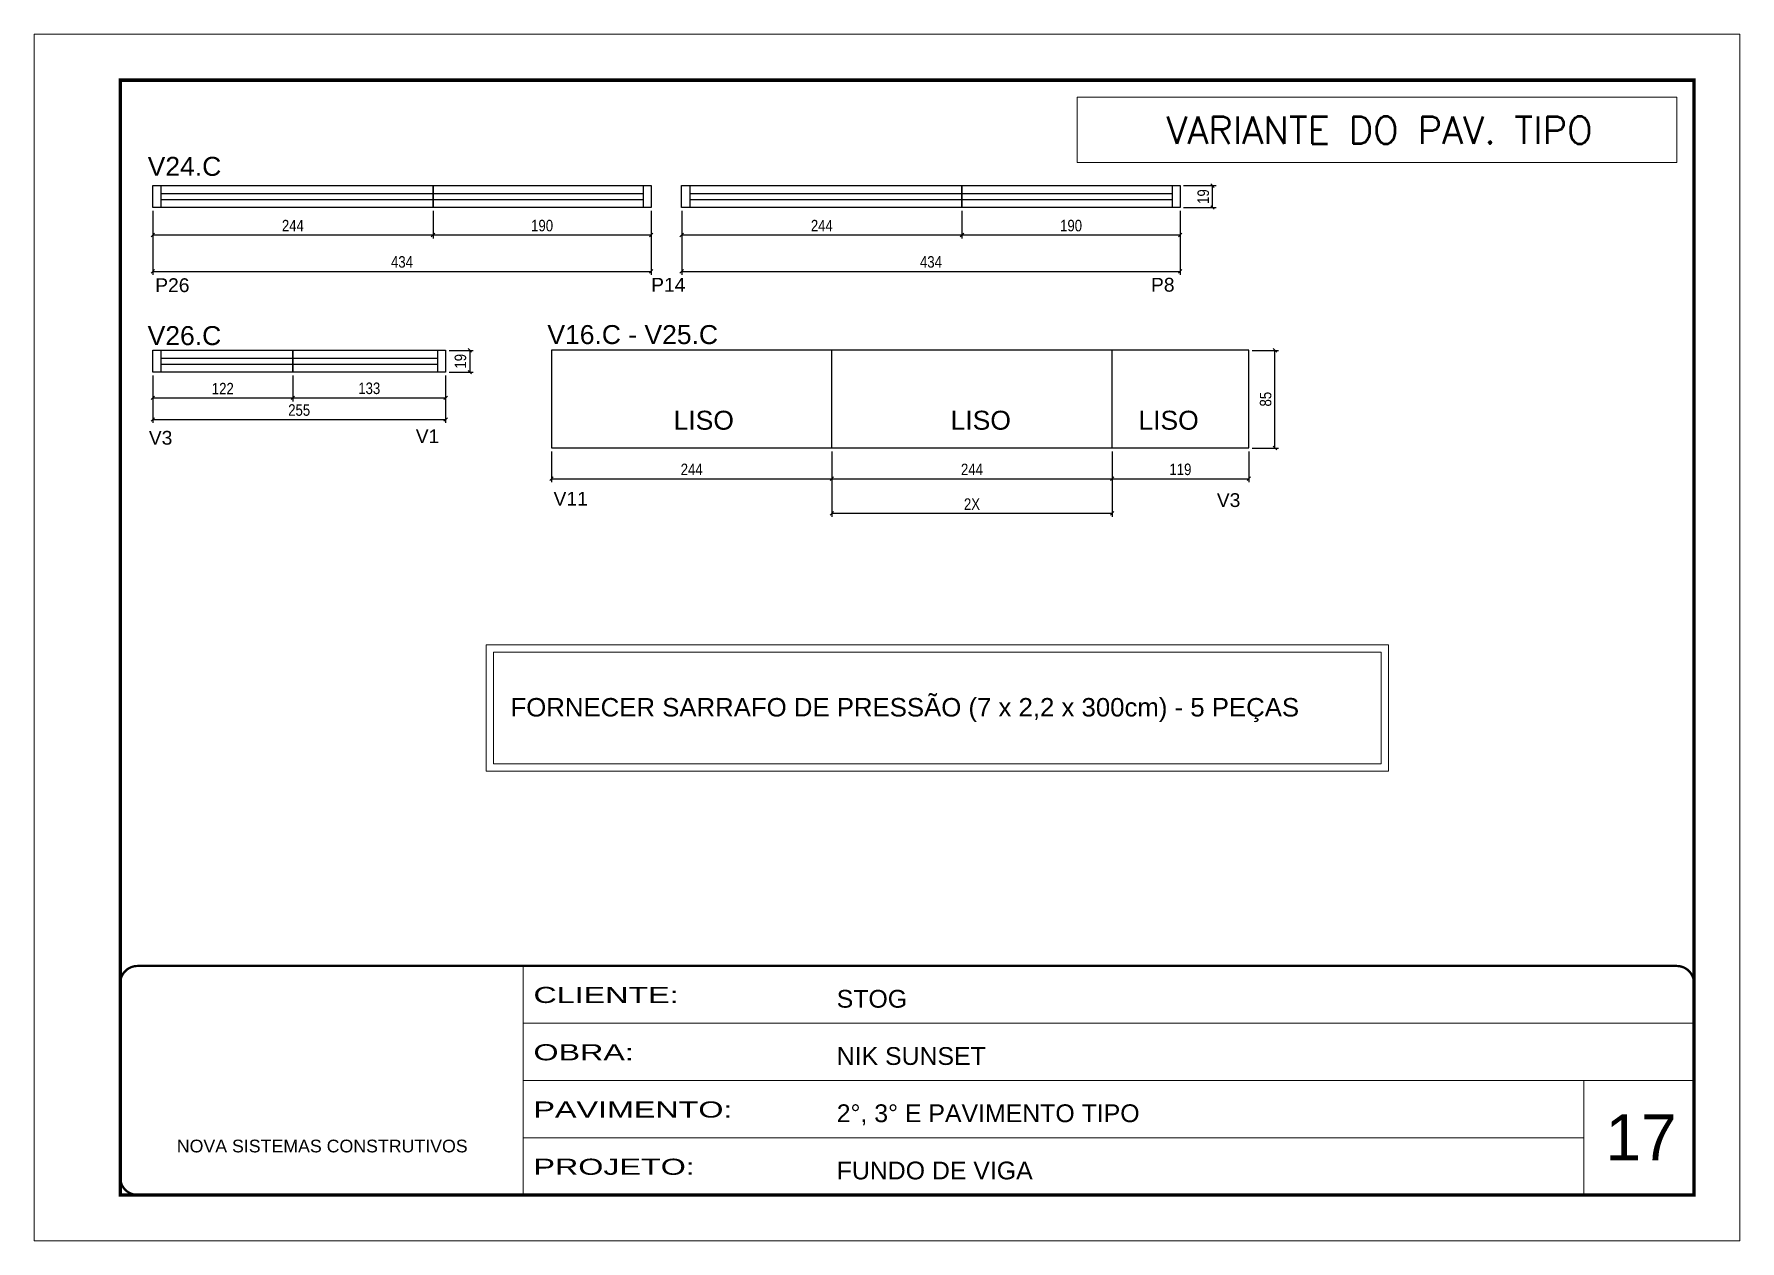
# Model space of a CAD drawing. Header units: millimetres. Extents: x 2437 to 8691, y -1523 to 4121.
# Drawn here: x 2437 to 3922, y -1523 to -473 of the extents above; entities that cross this region are included whole.
import ezdxf

# ---------------------------------------------------------------- set-up
doc = ezdxf.new("R2010")
doc.units = ezdxf.units.MM
doc.linetypes.add('CONTINUO', pattern=[0])
doc.linetypes.add('DASHED', pattern=[0.75, 0.5, -0.25])
for name, color, linetype in [('5', 5, 'Continuous'), ('COTA', 241, 'Continuous'), ('NOMENCLATURA', 7, 'Continuous'), ('Painéis', 200, 'Continuous'), ('SARR_2.2x7', 40, 'Continuous')]:
    doc.layers.add(name, color=color, linetype=linetype)
for name, color, linetype, lineweight in [('CARIMBO', 255, 'Continuous', 9), ('contorno de painel', 7, 'Continuous', 13), ('Folhas', 255, 'Continuous', 9), ('SARRAFO DE PRESSAO', 251, 'DASHED', 9), ('Texto Seção', 7, 'Continuous', 15)]:
    doc.layers.add(name, color=color, linetype=linetype, lineweight=lineweight)
doc.styles.add('ARIAL', font='arial.ttf')
doc.styles.add('COTA TECNICA', font='techl___.ttf', dxfattribs={"height": 10})
doc.styles.add('COTA TECNICA-50', font='techl___.ttf', dxfattribs={"height": 10})
doc.styles.add('REGUA-120', font='ROMANS.shx', dxfattribs={"height": 15})
doc.styles.get("Standard").update_dxf_attribs({"font": 'arial.ttf'})
doc.styles.add('Tecnologia', font='')
doc.styles.get('Tecnologia').set_extended_font_data('Forgotten Futurist')
doc.dimstyles.new('COTA PAINEL-50', dxfattribs={"dimtxt": 10, "dimasz": 3, "dimexe": 3, "dimexo": 3, "dimgap": 3, "dimtad": 1, "dimdec": 1, "dimzin": 12, "dimdsep": 46, "dimtxsty": 'COTA TECNICA-50', "dimblk1": 'OBLIQUE', "dimblk2": 'OBLIQUE', "dimsah": 1, "dimcen": 0.9, "dimclrd": 4, "dimclre": 4, "dimclrt": 240, "dimadec": 1, "dimazin": 3, "dimtfac": 1, "dimtdec": 1, "dimtmove": 0, "dimatfit": 3, "dimfxl": 1, "dimtolj": 1, "dimtzin": 12, "dimarcsym": 0})
doc.dimstyles.new('PAINEL', dxfattribs={"dimtxt": 10, "dimasz": 3, "dimexe": 3, "dimexo": 3, "dimgap": 3, "dimtad": 1, "dimdec": 1, "dimzin": 12, "dimdsep": 46, "dimtxsty": 'COTA TECNICA', "dimblk1": 'OBLIQUE', "dimblk2": 'OBLIQUE', "dimsah": 1, "dimcen": 0.9, "dimclrd": 4, "dimclre": 4, "dimclrt": 240, "dimadec": 1, "dimazin": 3, "dimtfac": 1, "dimtdec": 1, "dimtmove": 0, "dimatfit": 3, "dimfxl": 1, "dimtolj": 1, "dimtzin": 12, "dimarcsym": 0})

# ---------------------------------------------------------------- blocks, each defined once
blk = doc.blocks.new('9999999999')
at = {"color": 30, "linetype": 'CONTINUO'}
for p, q in [((98564.6, 34230.2), (98564.6, 34429.4)), ((98564.6, 34379.6), (99584, 34379.6)), ((98564.6, 34329.8), (99488, 34329.8)), ((99584, 34329.8), (99488, 34329.8)), ((99488, 34329.8), (99488, 34230.2)), ((98564.6, 34280), (99488, 34280))]:
    blk.add_line(p, q, dxfattribs=at)
at = {"color": 30, "linetype": 'CONTINUO', "const_width": 2}
blk.add_lwpolyline([(99584, 34230.2), (99584, 34414.4, 0.414214), (99569, 34429.4), (98229, 34429.4, 0.414214), (98214, 34414.4), (98214, 34245.2, 0.414214), (98229, 34230.2), (99584, 34230.2)], format="xyb", dxfattribs=at)
at = {"layer": 'Folhas'}
blk.add_lwpolyline([(98139, 34190.2), (99624, 34190.2), (99624, 35240.2), (98139, 35240.2)], close=True, dxfattribs=at)
at = {"layer": 'Folhas', "color": 30, "const_width": 3}
blk.add_lwpolyline([(98214, 34230.2), (99584, 34230.2), (99584, 35200.2), (98214, 35200.2)], close=True, dxfattribs=at)
at = {"color": 7, "linetype": 'Continuous', "ltscale": 5, "style": 'ARIAL'}
for s, height, p in [('STOG', 15.48, (98837.7, 34393.1)), ('NIK SUNSET', 15.48, (98837.7, 34343.3)), ('2°, 3° E PAVIMENTO TIPO', 15.483, (98837.7, 34293.5)), ('NOVA SISTEMAS CONSTRUTIVOS', 11.059, (98263.2, 34267.2)), ('FUNDO DE VIGA', 15.483, (98837.7, 34243.7))]:
    blk.add_text(s, height=height, dxfattribs=at).set_placement(p)
at = {"layer": 'Folhas', "color": 7, "style": 'Tecnologia', "width": 1.5}
for s, p in [('CLIENTE:', (98573.7, 34397.2)), ('OBRA:', (98573.7, 34347.3)), ('PAVIMENTO:', (98573.7, 34297.5)), ('PROJETO:', (98573.7, 34247.7))]:
    blk.add_text(s, height=14, dxfattribs=at).set_placement(p)
blk = doc.blocks.new('_Oblique')
at = {"color": 0, "linetype": 'ByBlock', "lineweight": -2}
blk.add_line((-0.5, -0.5), (0.5, 0.5), dxfattribs=at)
blk = doc.blocks.new('*D519')
at = {"layer": 'COTA', "color": 4, "lineweight": -2, "transparency": 16777216}
for p, q in [((2887.8, -836.6), (2887.8, -863.3)), ((3131.8, -836.6), (3131.8, -863.3)), ((2887.8, -860.3), (3131.8, -860.3))]:
    blk.add_line(p, q, dxfattribs=at)
at = {"layer": 'Defpoints', "color": 0, "transparency": 16777216}
for p in [(2887.8, -833.6), (3131.8, -833.6), (3131.8, -860.3)]:
    blk.add_point(p, dxfattribs=at)
at = {"layer": 'COTA', "color": 4, "lineweight": -2, "transparency": 16777216, "xscale": 3, "yscale": 3, "zscale": 3, "rotation": 180}
blk.add_blockref('_Oblique', (2887.8, -860.3), dxfattribs=at)
at = {"layer": 'COTA', "color": 4, "lineweight": -2, "transparency": 16777216, "xscale": 3, "yscale": 3, "zscale": 3}
blk.add_blockref('_Oblique', (3131.8, -860.3), dxfattribs=at)
at = {"layer": 'COTA', "color": 240, "transparency": 16777216, "insert": (3009.8, -852.2), "char_height": 10, "attachment_point": 5, "style": 'COTA TECNICA'}
blk.add_mtext('\\A1;244', dxfattribs=at)
blk = doc.blocks.new('*D520')
at = {"layer": 'COTA', "color": 4, "lineweight": -2, "transparency": 16777216}
for p, q in [((3131.8, -836.6), (3131.8, -863.3)), ((3375.8, -836.6), (3375.8, -863.3)), ((3131.8, -860.3), (3375.8, -860.3))]:
    blk.add_line(p, q, dxfattribs=at)
at = {"layer": 'Defpoints', "color": 0, "transparency": 16777216}
for p in [(3131.8, -833.6), (3375.8, -833.6), (3375.8, -860.3)]:
    blk.add_point(p, dxfattribs=at)
at = {"layer": 'COTA', "color": 4, "lineweight": -2, "transparency": 16777216, "xscale": 3, "yscale": 3, "zscale": 3, "rotation": 180}
blk.add_blockref('_Oblique', (3131.8, -860.3), dxfattribs=at)
at = {"layer": 'COTA', "color": 4, "lineweight": -2, "transparency": 16777216, "xscale": 3, "yscale": 3, "zscale": 3}
blk.add_blockref('_Oblique', (3375.8, -860.3), dxfattribs=at)
at = {"layer": 'COTA', "color": 240, "transparency": 16777216, "insert": (3253.8, -852.2), "char_height": 10, "attachment_point": 5, "style": 'COTA TECNICA'}
blk.add_mtext('\\A1;244', dxfattribs=at)
blk = doc.blocks.new('*D538')
at = {"layer": 'COTA', "color": 4, "lineweight": -2, "transparency": 16777216}
for p, q in [((3131.8, -836.6), (3131.8, -893.4)), ((3375.8, -836.6), (3375.8, -893.4)), ((3131.8, -890.4), (3375.8, -890.4))]:
    blk.add_line(p, q, dxfattribs=at)
at = {"layer": 'Defpoints', "color": 0, "transparency": 16777216}
for p in [(3131.8, -833.6), (3375.8, -833.6), (3375.8, -890.4)]:
    blk.add_point(p, dxfattribs=at)
at = {"layer": 'COTA', "color": 4, "lineweight": -2, "transparency": 16777216, "xscale": 3, "yscale": 3, "zscale": 3, "rotation": 180}
blk.add_blockref('_Oblique', (3131.8, -890.4), dxfattribs=at)
at = {"layer": 'COTA', "color": 4, "lineweight": -2, "transparency": 16777216, "xscale": 3, "yscale": 3, "zscale": 3}
blk.add_blockref('_Oblique', (3375.8, -890.4), dxfattribs=at)
at = {"layer": 'COTA', "color": 240, "transparency": 16777216, "insert": (3253.8, -882.4), "char_height": 10, "attachment_point": 5, "style": 'COTA TECNICA'}
blk.add_mtext('\\A1;2X', dxfattribs=at)
blk = doc.blocks.new('*D539')
at = {"layer": 'COTA', "color": 4, "lineweight": -2, "transparency": 16777216}
for p, q in [((3497.8, -748.6), (3520.6, -748.6)), ((3517.6, -833.6), (3517.6, -748.6)), ((3497.8, -833.6), (3520.6, -833.6))]:
    blk.add_line(p, q, dxfattribs=at)
at = {"layer": 'Defpoints', "color": 0, "transparency": 16777216}
for p in [(3494.8, -748.6), (3517.6, -748.6), (3494.8, -833.6)]:
    blk.add_point(p, dxfattribs=at)
at = {"layer": 'COTA', "color": 4, "lineweight": -2, "transparency": 16777216, "xscale": 3, "yscale": 3, "zscale": 3}
for p, rotation in [((3517.6, -748.6), 90), ((3517.6, -833.6), 270)]:
    blk.add_blockref('_Oblique', p, dxfattribs=dict(at, rotation=rotation))
at = {"layer": 'COTA', "color": 240, "transparency": 16777216, "insert": (3509.5, -791.1), "char_height": 10, "attachment_point": 5, "rotation": 90, "style": 'COTA TECNICA'}
blk.add_mtext('\\A1;85', dxfattribs=at)
blk = doc.blocks.new('*D540')
at = {"layer": 'COTA', "color": 4, "lineweight": -2, "transparency": 16777216}
for p, q in [((3375.8, -836.6), (3375.8, -863.3)), ((3494.8, -836.6), (3494.8, -863.3)), ((3375.8, -860.3), (3494.8, -860.3))]:
    blk.add_line(p, q, dxfattribs=at)
at = {"layer": 'Defpoints', "color": 0, "transparency": 16777216}
for p in [(3375.8, -833.6), (3494.8, -833.6), (3494.8, -860.3)]:
    blk.add_point(p, dxfattribs=at)
at = {"layer": 'COTA', "color": 4, "lineweight": -2, "transparency": 16777216, "xscale": 3, "yscale": 3, "zscale": 3, "rotation": 180}
blk.add_blockref('_Oblique', (3375.8, -860.3), dxfattribs=at)
at = {"layer": 'COTA', "color": 4, "lineweight": -2, "transparency": 16777216, "xscale": 3, "yscale": 3, "zscale": 3}
blk.add_blockref('_Oblique', (3494.8, -860.3), dxfattribs=at)
at = {"layer": 'COTA', "color": 240, "transparency": 16777216, "insert": (3435.3, -852.2), "char_height": 10, "attachment_point": 5, "style": 'COTA TECNICA'}
blk.add_mtext('\\A1;119', dxfattribs=at)
blk = doc.blocks.new('*D521')
at = {"layer": 'COTA', "color": 4, "linetype": 'ByBlock', "lineweight": -2, "transparency": 16777216}
for p, q in [((2540.6, -627.3), (2540.6, -651.2)), ((2784.6, -627.3), (2784.6, -651.2)), ((2540.6, -648.2), (2784.6, -648.2))]:
    blk.add_line(p, q, dxfattribs=at)
at = {"layer": 'Defpoints', "color": 0, "linetype": 'ByBlock', "transparency": 16777216}
for p in [(2540.6, -624.3), (2784.6, -624.3), (2784.6, -648.2)]:
    blk.add_point(p, dxfattribs=at)
at = {"layer": 'COTA', "color": 4, "linetype": 'ByBlock', "lineweight": -2, "transparency": 16777216, "xscale": 3, "yscale": 3, "zscale": 3, "rotation": 180}
blk.add_blockref('_Oblique', (2540.6, -648.2), dxfattribs=at)
at = {"layer": 'COTA', "color": 4, "linetype": 'ByBlock', "lineweight": -2, "transparency": 16777216, "xscale": 3, "yscale": 3, "zscale": 3}
blk.add_blockref('_Oblique', (2784.6, -648.2), dxfattribs=at)
at = {"layer": 'COTA', "color": 240, "linetype": 'ByBlock', "transparency": 16777216, "insert": (2662.6, -640.1), "char_height": 10, "attachment_point": 5, "style": 'COTA TECNICA-50'}
blk.add_mtext('\\A1;244', dxfattribs=at)
blk = doc.blocks.new('*D522')
at = {"layer": 'COTA', "color": 4, "linetype": 'ByBlock', "lineweight": -2, "transparency": 16777216}
for p, q in [((2784.6, -627.3), (2784.6, -651.2)), ((2974.6, -627.3), (2974.6, -651.2)), ((2784.6, -648.2), (2974.6, -648.2))]:
    blk.add_line(p, q, dxfattribs=at)
at = {"layer": 'Defpoints', "color": 0, "linetype": 'ByBlock', "transparency": 16777216}
for p in [(2784.6, -624.3), (2974.6, -624.3), (2974.6, -648.2)]:
    blk.add_point(p, dxfattribs=at)
at = {"layer": 'COTA', "color": 4, "linetype": 'ByBlock', "lineweight": -2, "transparency": 16777216, "xscale": 3, "yscale": 3, "zscale": 3, "rotation": 180}
blk.add_blockref('_Oblique', (2784.6, -648.2), dxfattribs=at)
at = {"layer": 'COTA', "color": 4, "linetype": 'ByBlock', "lineweight": -2, "transparency": 16777216, "xscale": 3, "yscale": 3, "zscale": 3}
blk.add_blockref('_Oblique', (2974.6, -648.2), dxfattribs=at)
at = {"layer": 'COTA', "color": 240, "linetype": 'ByBlock', "transparency": 16777216, "insert": (2879.6, -640.1), "char_height": 10, "attachment_point": 5, "style": 'COTA TECNICA-50'}
blk.add_mtext('\\A1;190', dxfattribs=at)
blk = doc.blocks.new('*D541')
at = {"layer": 'COTA', "color": 4, "lineweight": -2, "transparency": 16777216}
for p, q in [((2540.6, -627.3), (2540.6, -682.9)), ((2974.6, -627.3), (2974.6, -682.9)), ((2540.6, -679.9), (2974.6, -679.9))]:
    blk.add_line(p, q, dxfattribs=at)
at = {"layer": 'Defpoints', "color": 0, "transparency": 16777216}
for p in [(2540.6, -624.3), (2974.6, -624.3), (2974.6, -679.9)]:
    blk.add_point(p, dxfattribs=at)
at = {"layer": 'COTA', "color": 4, "lineweight": -2, "transparency": 16777216, "xscale": 3, "yscale": 3, "zscale": 3, "rotation": 180}
blk.add_blockref('_Oblique', (2540.6, -679.9), dxfattribs=at)
at = {"layer": 'COTA', "color": 4, "lineweight": -2, "transparency": 16777216, "xscale": 3, "yscale": 3, "zscale": 3}
blk.add_blockref('_Oblique', (2974.6, -679.9), dxfattribs=at)
at = {"layer": 'COTA', "color": 240, "transparency": 16777216, "insert": (2757.6, -671.7), "char_height": 10, "attachment_point": 5, "style": 'COTA TECNICA'}
blk.add_mtext('\\A1;434', dxfattribs=at)
blk = doc.blocks.new('*D523')
at = {"layer": 'COTA', "color": 4, "lineweight": -2, "transparency": 16777216}
for p, q in [((3438, -605.3), (3466.3, -605.3)), ((3463.3, -624.3), (3463.3, -605.3)), ((3438, -624.3), (3466.3, -624.3))]:
    blk.add_line(p, q, dxfattribs=at)
at = {"layer": 'Defpoints', "color": 0, "transparency": 16777216}
for p in [(3435, -605.3), (3463.3, -605.3), (3435, -624.3)]:
    blk.add_point(p, dxfattribs=at)
at = {"layer": 'COTA', "color": 4, "lineweight": -2, "transparency": 16777216, "xscale": 3, "yscale": 3, "zscale": 3}
for p, rotation in [((3463.3, -605.3), 90), ((3463.3, -624.3), 270)]:
    blk.add_blockref('_Oblique', p, dxfattribs=dict(at, rotation=rotation))
at = {"layer": 'COTA', "color": 240, "transparency": 16777216, "insert": (3455.2, -614.8), "char_height": 10, "attachment_point": 5, "rotation": 90, "style": 'COTA TECNICA'}
blk.add_mtext('\\A1;19', dxfattribs=at)
blk = doc.blocks.new('*D524')
at = {"layer": 'COTA', "color": 4, "linetype": 'ByBlock', "lineweight": -2, "transparency": 16777216}
for p, q in [((3001.1, -627.3), (3001.1, -651.2)), ((3245.1, -627.3), (3245.1, -651.2)), ((3001.1, -648.2), (3245.1, -648.2))]:
    blk.add_line(p, q, dxfattribs=at)
at = {"layer": 'Defpoints', "color": 0, "linetype": 'ByBlock', "transparency": 16777216}
for p in [(3001.1, -624.3), (3245.1, -624.3), (3245.1, -648.2)]:
    blk.add_point(p, dxfattribs=at)
at = {"layer": 'COTA', "color": 4, "linetype": 'ByBlock', "lineweight": -2, "transparency": 16777216, "xscale": 3, "yscale": 3, "zscale": 3, "rotation": 180}
blk.add_blockref('_Oblique', (3001.1, -648.2), dxfattribs=at)
at = {"layer": 'COTA', "color": 4, "linetype": 'ByBlock', "lineweight": -2, "transparency": 16777216, "xscale": 3, "yscale": 3, "zscale": 3}
blk.add_blockref('_Oblique', (3245.1, -648.2), dxfattribs=at)
at = {"layer": 'COTA', "color": 240, "linetype": 'ByBlock', "transparency": 16777216, "insert": (3123.1, -640.1), "char_height": 10, "attachment_point": 5, "style": 'COTA TECNICA-50'}
blk.add_mtext('\\A1;244', dxfattribs=at)
blk = doc.blocks.new('*D525')
at = {"layer": 'COTA', "color": 4, "linetype": 'ByBlock', "lineweight": -2, "transparency": 16777216}
for p, q in [((3245.1, -627.3), (3245.1, -651.2)), ((3435, -627.3), (3435, -651.2)), ((3245.1, -648.2), (3435, -648.2))]:
    blk.add_line(p, q, dxfattribs=at)
at = {"layer": 'Defpoints', "color": 0, "linetype": 'ByBlock', "transparency": 16777216}
for p in [(3245.1, -624.3), (3435, -624.3), (3435, -648.2)]:
    blk.add_point(p, dxfattribs=at)
at = {"layer": 'COTA', "color": 4, "linetype": 'ByBlock', "lineweight": -2, "transparency": 16777216, "xscale": 3, "yscale": 3, "zscale": 3, "rotation": 180}
blk.add_blockref('_Oblique', (3245.1, -648.2), dxfattribs=at)
at = {"layer": 'COTA', "color": 4, "linetype": 'ByBlock', "lineweight": -2, "transparency": 16777216, "xscale": 3, "yscale": 3, "zscale": 3}
blk.add_blockref('_Oblique', (3435, -648.2), dxfattribs=at)
at = {"layer": 'COTA', "color": 240, "linetype": 'ByBlock', "transparency": 16777216, "insert": (3340.1, -640.1), "char_height": 10, "attachment_point": 5, "style": 'COTA TECNICA-50'}
blk.add_mtext('\\A1;190', dxfattribs=at)
blk = doc.blocks.new('*D542')
at = {"layer": 'COTA', "color": 4, "lineweight": -2, "transparency": 16777216}
for p, q in [((3001.1, -627.3), (3001.1, -682.9)), ((3435, -627.3), (3435, -682.9)), ((3001.1, -679.9), (3435, -679.9))]:
    blk.add_line(p, q, dxfattribs=at)
at = {"layer": 'Defpoints', "color": 0, "transparency": 16777216}
for p in [(3001.1, -624.3), (3435, -624.3), (3435, -679.9)]:
    blk.add_point(p, dxfattribs=at)
at = {"layer": 'COTA', "color": 4, "lineweight": -2, "transparency": 16777216, "xscale": 3, "yscale": 3, "zscale": 3, "rotation": 180}
blk.add_blockref('_Oblique', (3001.1, -679.9), dxfattribs=at)
at = {"layer": 'COTA', "color": 4, "lineweight": -2, "transparency": 16777216, "xscale": 3, "yscale": 3, "zscale": 3}
blk.add_blockref('_Oblique', (3435, -679.9), dxfattribs=at)
at = {"layer": 'COTA', "color": 240, "transparency": 16777216, "insert": (3218.1, -671.7), "char_height": 10, "attachment_point": 5, "style": 'COTA TECNICA'}
blk.add_mtext('\\A1;434', dxfattribs=at)
blk = doc.blocks.new('*D526')
at = {"layer": 'COTA', "color": 4, "linetype": 'ByBlock', "lineweight": -2, "transparency": 16777216}
for p, q in [((2540.6, -770.6), (2540.6, -793)), ((2662.6, -770.6), (2662.6, -793)), ((2540.6, -790), (2662.6, -790))]:
    blk.add_line(p, q, dxfattribs=at)
at = {"layer": 'Defpoints', "color": 0, "linetype": 'ByBlock', "transparency": 16777216}
for p in [(2540.6, -767.6), (2662.6, -767.6), (2662.6, -790)]:
    blk.add_point(p, dxfattribs=at)
at = {"layer": 'COTA', "color": 4, "linetype": 'ByBlock', "lineweight": -2, "transparency": 16777216, "xscale": 3, "yscale": 3, "zscale": 3, "rotation": 180}
blk.add_blockref('_Oblique', (2540.6, -790), dxfattribs=at)
at = {"layer": 'COTA', "color": 4, "linetype": 'ByBlock', "lineweight": -2, "transparency": 16777216, "xscale": 3, "yscale": 3, "zscale": 3}
blk.add_blockref('_Oblique', (2662.6, -790), dxfattribs=at)
at = {"layer": 'COTA', "color": 240, "linetype": 'ByBlock', "transparency": 16777216, "insert": (2601.6, -781.9), "char_height": 10, "attachment_point": 5, "style": 'COTA TECNICA-50'}
blk.add_mtext('\\A1;122', dxfattribs=at)
blk = doc.blocks.new('*D527')
at = {"layer": 'COTA', "color": 4, "linetype": 'ByBlock', "lineweight": -2, "transparency": 16777216}
for p, q in [((2662.6, -770.6), (2662.6, -793)), ((2795.6, -770.6), (2795.6, -793)), ((2662.6, -790), (2795.6, -790))]:
    blk.add_line(p, q, dxfattribs=at)
at = {"layer": 'Defpoints', "color": 0, "linetype": 'ByBlock', "transparency": 16777216}
for p in [(2662.6, -767.6), (2795.6, -767.6), (2795.6, -790)]:
    blk.add_point(p, dxfattribs=at)
at = {"layer": 'COTA', "color": 4, "linetype": 'ByBlock', "lineweight": -2, "transparency": 16777216, "xscale": 3, "yscale": 3, "zscale": 3, "rotation": 180}
blk.add_blockref('_Oblique', (2662.6, -790), dxfattribs=at)
at = {"layer": 'COTA', "color": 4, "linetype": 'ByBlock', "lineweight": -2, "transparency": 16777216, "xscale": 3, "yscale": 3, "zscale": 3}
blk.add_blockref('_Oblique', (2795.6, -790), dxfattribs=at)
at = {"layer": 'COTA', "color": 240, "linetype": 'ByBlock', "transparency": 16777216, "insert": (2729.1, -781.7), "char_height": 10, "attachment_point": 5, "style": 'COTA TECNICA-50'}
blk.add_mtext('\\A1;133', dxfattribs=at)
blk = doc.blocks.new('*D543')
at = {"layer": 'COTA', "color": 4, "lineweight": -2, "transparency": 16777216}
for p, q in [((2540.6, -770.6), (2540.6, -811.7)), ((2795.6, -770.6), (2795.6, -811.7)), ((2540.6, -808.7), (2795.6, -808.7))]:
    blk.add_line(p, q, dxfattribs=at)
at = {"layer": 'Defpoints', "color": 0, "transparency": 16777216}
for p in [(2540.6, -767.6), (2795.6, -767.6), (2795.6, -808.7)]:
    blk.add_point(p, dxfattribs=at)
at = {"layer": 'COTA', "color": 4, "lineweight": -2, "transparency": 16777216, "xscale": 3, "yscale": 3, "zscale": 3, "rotation": 180}
blk.add_blockref('_Oblique', (2540.6, -808.7), dxfattribs=at)
at = {"layer": 'COTA', "color": 4, "lineweight": -2, "transparency": 16777216, "xscale": 3, "yscale": 3, "zscale": 3}
blk.add_blockref('_Oblique', (2795.6, -808.7), dxfattribs=at)
at = {"layer": 'COTA', "color": 240, "transparency": 16777216, "insert": (2668.1, -800.6), "char_height": 10, "attachment_point": 5, "style": 'COTA TECNICA'}
blk.add_mtext('\\A1;255', dxfattribs=at)
blk = doc.blocks.new('*D532')
at = {"layer": 'COTA', "color": 4, "lineweight": -2, "transparency": 16777216}
for p, q in [((2798.6, -748.6), (2819.6, -748.6)), ((2816.6, -748.6), (2816.6, -767.6)), ((2798.6, -767.6), (2819.6, -767.6))]:
    blk.add_line(p, q, dxfattribs=at)
at = {"layer": 'Defpoints', "color": 0, "transparency": 16777216}
for p in [(2795.6, -748.6), (2795.6, -767.6), (2816.6, -767.6)]:
    blk.add_point(p, dxfattribs=at)
at = {"layer": 'COTA', "color": 4, "lineweight": -2, "transparency": 16777216, "xscale": 3, "yscale": 3, "zscale": 3}
for p, rotation in [((2816.6, -748.6), 90), ((2816.6, -767.6), 270)]:
    blk.add_blockref('_Oblique', p, dxfattribs=dict(at, rotation=rotation))
at = {"layer": 'COTA', "color": 240, "transparency": 16777216, "insert": (2808.5, -758.1), "char_height": 10, "attachment_point": 5, "rotation": 90, "style": 'COTA TECNICA-50'}
blk.add_mtext('\\A1;19', dxfattribs=at)

msp = doc.modelspace()

# ---------------------------------------------------------------- linework, layer by layer
at = {"layer": 'contorno de painel', "color": 1}
for points in [[(2830.86, -1004.94), (3616.43, -1004.94), (3616.43, -1114.66), (2830.86, -1114.66)], [(2837.12, -1011.2), (3610.17, -1011.2), (3610.17, -1108.4), (2837.12, -1108.4)]]:
    msp.add_lwpolyline(points, close=True, dxfattribs=at)
at = {"layer": 'Painéis'}
for p, q in [((3131.8, -833.56), (3131.8, -748.56)), ((3375.8, -833.56), (3375.8, -748.56))]:
    msp.add_line(p, q, dxfattribs=at)
for points in [[(2784.61, -624.29), (2540.61, -624.29), (2540.61, -605.29), (2784.61, -605.29)], [(2784.61, -605.29), (2974.61, -605.29), (2974.61, -624.29), (2784.61, -624.29)], [(3245.06, -624.29), (3001.06, -624.29), (3001.06, -605.29), (3245.06, -605.29)], [(3245.06, -605.29), (3435.06, -605.29), (3435.06, -624.29), (3245.06, -624.29)], [(2662.61, -767.56), (2540.61, -767.56), (2540.61, -748.56), (2662.61, -748.56)], [(2662.61, -748.56), (2795.61, -748.56), (2795.61, -767.56), (2662.61, -767.56)], [(2887.8, -748.56), (2887.8, -833.56), (3494.82, -833.56), (3494.82, -748.56)]]:
    msp.add_lwpolyline(points, close=True, dxfattribs=at)
at = {"layer": 'SARR_2.2x7', "linetype": 'Continuous'}
for p, q in [((2547.61, -605.29), (2547.61, -624.29)), ((2967.6, -605.29), (2967.6, -624.29)), ((3008.06, -605.29), (3008.06, -624.29)), ((3428.04, -605.29), (3428.04, -624.29)), ((2784.61, -612.29), (2547.61, -612.29)), ((2547.61, -617.29), (2784.61, -617.29)), ((2967.6, -612.29), (2784.61, -612.29)), ((2784.61, -617.29), (2967.6, -617.29)), ((3245.06, -612.29), (3008.06, -612.29)), ((3008.06, -617.29), (3245.06, -617.29)), ((3428.04, -612.29), (3245.06, -612.29)), ((3245.06, -617.29), (3428.04, -617.29)), ((2547.61, -748.56), (2547.61, -767.56)), ((2788.6, -755.56), (2547.61, -755.56)), ((2788.6, -748.56), (2788.6, -767.56)), ((2547.61, -760.56), (2788.6, -760.56))]:
    msp.add_line(p, q, dxfattribs=at)
at = {"layer": 'Texto Seção'}
msp.add_lwpolyline([(3345.45, -528.35), (3867.43, -528.35), (3867.43, -585.03), (3345.45, -585.03)], close=True, dxfattribs=at)

# ---------------------------------------------------------------- block references
at = {"layer": 'SARRAFO DE PRESSAO', "color": 6, "linetype": 'ByBlock'}
msp.add_blockref('9999999999', (-95701.64, -35713.67), dxfattribs=at)

# ---------------------------------------------------------------- texts
at = {"layer": '5', "linetype": 'Continuous'}
for s, p in [('P26', (2542.76, -697.9)), ('P14', (2974.51, -697.55)), ('P8', (3409.66, -697.55)), ('V3', (2537.21, -830.67)), ('V1', (2769.59, -829.29)), ('V11', (2889.53, -883.72)), ('V3', (3466.98, -884.9))]:
    msp.add_text(s, height=12, rotation=359.99996, dxfattribs=at).set_placement(p)
at = {"layer": 'CARIMBO', "color": 1, "style": 'ARIAL'}
msp.add_text('FORNECER SARRAFO DE PRESSÃO (7 x 2,2 x 300cm) - 5 PEÇAS', height=16.0518, dxfattribs=at).set_placement((2852.07, -1067.19))
at = {"layer": 'CARIMBO', "style": 'ARIAL'}
msp.add_text('17', height=40, dxfattribs=at).set_placement((3805.2, -1453.32))
at = {"layer": 'NOMENCLATURA', "linetype": 'Continuous'}
for s, p in [('V24.C', (2536.23, -596.75)), ('V26.C', (2536.18, -744.03)), ('V16.C - V25.C', (2884.17, -743.14)), ('LISO', (2994.05, -817.67)), ('LISO', (3235.2, -817.67)), ('LISO', (3398.69, -817.67))]:
    msp.add_text(s, height=16.5, dxfattribs=at).set_placement(p)
at = {"layer": 'Texto Seção', "insert": (3288.33, -568.92), "char_height": 23.7362, "width": 640.4194, "attachment_point": 7, "style": 'REGUA-120'}
msp.add_mtext('\\pxqc,t6;^JVARIANTE DO PAV. TIPO', dxfattribs=at)

# ---------------------------------------------------------------- dimensions: what is measured, and where the dimension line sits
at = {"layer": 'COTA'}
for base, p1, p2, dimstyle, picture, middle in [((3463.31, -605.29), (3435.04, -624.29), (3435.04, -605.29), 'PAINEL', '*D523', (3455.22, -614.79)), ((2816.57, -767.56), (2795.61, -748.56), (2795.61, -767.56), 'COTA PAINEL-50', '*D532', (2808.48, -758.06))]:
    dim = msp.add_linear_dim(base=base, p1=p1, p2=p2, angle=90, dimstyle=dimstyle, dxfattribs=at)
    dim.commit()
    dim.dimension.update_dxf_attribs({"geometry": picture, "text_midpoint": middle})
at = {"layer": 'COTA', "color": 1, "linetype": 'ByBlock'}
for base, p1, p2, picture, middle in [((2784.61, -648.22), (2540.61, -624.29), (2784.61, -624.29), '*D521', (2662.61, -640.15)), ((2974.6, -648.22), (2784.61, -624.29), (2974.6, -624.29), '*D522', (2879.61, -640.09)), ((3245.06, -648.22), (3001.06, -624.29), (3245.06, -624.29), '*D524', (3123.06, -640.15)), ((3435.04, -648.22), (3245.06, -624.29), (3435.04, -624.29), '*D525', (3340.05, -640.09)), ((2662.61, -789.96), (2540.61, -767.56), (2662.61, -767.56), '*D526', (2601.61, -781.9)), ((2795.6, -789.96), (2662.61, -767.56), (2795.6, -767.56), '*D527', (2729.11, -781.74))]:
    dim = msp.add_linear_dim(base=base, p1=p1, p2=p2, dimstyle='COTA PAINEL-50', override={"dimarcsym": 1}, dxfattribs=at)
    dim.commit()
    dim.dimension.update_dxf_attribs({"geometry": picture, "text_midpoint": middle})
at = {"layer": 'COTA', "color": 5}
for base, p1, p2, picture, middle in [((2974.6, -679.89), (2540.61, -624.29), (2974.6, -624.29), '*D541', (2757.61, -671.67)), ((3435.04, -679.89), (3001.06, -624.29), (3435.04, -624.29), '*D542', (3218.05, -671.67)), ((2795.6, -808.72), (2540.61, -767.56), (2795.6, -767.56), '*D543', (2668.11, -800.61)), ((3131.8, -860.28), (2887.8, -833.56), (3131.8, -833.56), '*D519', (3009.8, -852.21)), ((3375.8, -860.28), (3131.8, -833.56), (3375.8, -833.56), '*D520', (3253.8, -852.21)), ((3494.82, -860.28), (3375.8, -833.56), (3494.82, -833.56), '*D540', (3435.31, -852.19))]:
    dim = msp.add_linear_dim(base=base, p1=p1, p2=p2, dimstyle='PAINEL', dxfattribs=at)
    dim.commit()
    dim.dimension.update_dxf_attribs({"geometry": picture, "text_midpoint": middle})
dim = msp.add_linear_dim(base=(3517.64, -748.56), p1=(3494.82, -833.56), p2=(3494.82, -748.56), angle=90, dimstyle='PAINEL', dxfattribs=at)
dim.commit()
dim.dimension.update_dxf_attribs({"geometry": '*D539', "text_midpoint": (3509.51, -791.06)})
dim = msp.add_linear_dim(base=(3375.8, -890.42), p1=(3131.8, -833.56), p2=(3375.8, -833.56), text='2X', dimstyle='PAINEL', dxfattribs=at)
dim.commit()
dim.dimension.update_dxf_attribs({"geometry": '*D538', "text_midpoint": (3253.8, -882.36)})

doc.saveas('drawing.dxf')
